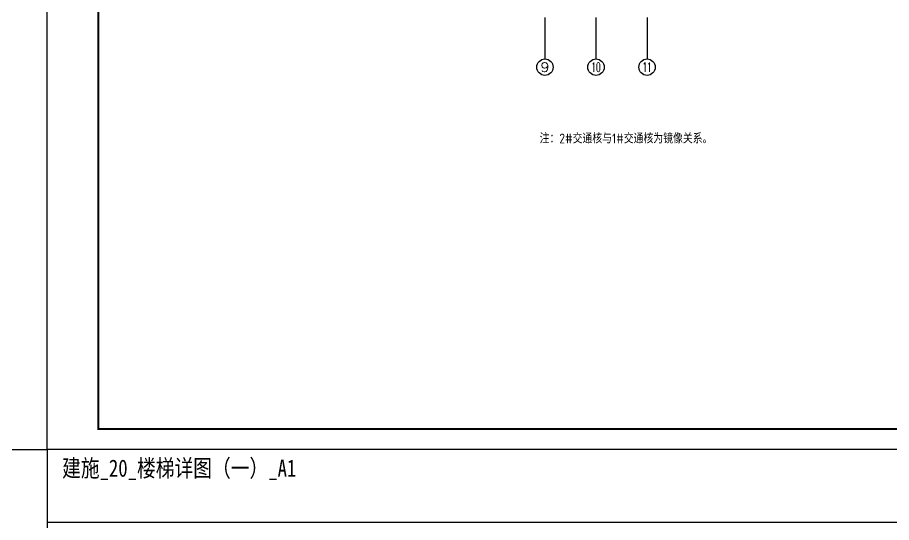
# Model space of a CAD drawing. Extents: x -518115 to 790560, y -210384 to 1628073.
# Drawn here: x 539400 to 560790, y 40813 to 53162 of the extents above; entities that cross this region are included whole.
import ezdxf
from ezdxf.enums import TextEntityAlignment as Align

# ---------------------------------------------------------------- set-up
doc = ezdxf.new("R2010")
doc.units = 0
doc.header["$LTSCALE"] = 1000
doc.header["$MEASUREMENT"] = 0
for name, color, linetype in [('AXIS', 3, 'Continuous'), ('AXIS_TEXT', 4, 'Continuous'), ('PUB_TEXT', 4, 'Continuous'), ('text', 7, 'Continuous'), ('图框', 140, 'Continuous'), ('导图字', 7, 'Continuous')]:
    doc.layers.add(name, color=color, linetype=linetype)
doc.layers.add('yichutu', color=7, linetype='Continuous', true_color=0xffffff, plot=False)
doc.styles.add('_TCH_AXIS', font='COMPLEX', dxfattribs={"bigfont": 'GBCBIG'})
doc.styles.add('COMPLEX', font='COMPLEX')
doc.styles.get("Standard").update_dxf_attribs({"font": 'gbenor.shx', "bigfont": 'gbcbig.shx'})
doc.styles.add('黑体', font='')
doc.styles.get('黑体').set_extended_font_data('SimHei')

# ---------------------------------------------------------------- blocks, each defined once
blk = doc.blocks.new('A$C549D2611')
at = {"layer": '图框'}
blk.add_lwpolyline([(0, 0), (42050, 0), (42050, -29700), (0, -29700)], close=True, dxfattribs=at)
blk.add_lwpolyline([(0, 0), (42050, 0), (42050, -29700), (0, -29700)], close=True, dxfattribs=at)
at = {"layer": '图框', "const_width": 50}
blk.add_lwpolyline([(41550, -29200), (41550, -500), (1250, -500), (1250, -29200)], close=True, dxfattribs=at)
blk = doc.blocks.new('_AXISO')
blk.add_circle((0, 0), 0.5)
at = {"layer": 'AXIS_TEXT', "style": 'COMPLEX', "width": 1.041667}
blk.add_attdef('A', text='', height=0.56, dxfattribs=at).set_placement((-0.25, -0.28), (0.25, -0.28), align=Align.FIT)
blk = doc.blocks.new('yct-841-594-84100-59399.9999999999-100-1000.0')
at = {"color": 7, "true_color": 0xffffff}
blk.add_lwpolyline([(0, -3549), (80358, -3549), (80358, 0), (0, 0)], close=True, dxfattribs=at)
at = {"layer": 'yichutu', "color": 7, "true_color": 0xffffff}
blk.add_lwpolyline([(0, 0), (0, 59400), (84100, 59400), (84100, 0)], close=True, dxfattribs=at)

msp = doc.modelspace()

# ---------------------------------------------------------------- linework, layer by layer
at = {"layer": 'AXIS'}
for p, q in [((552308.3, 53162.4), (552308.3, 52147.8)), ((553557.9, 53162.4), (553557.9, 52147.8)), ((554808.3, 53162.4), (554808.3, 52147.8))]:
    msp.add_line(p, q, dxfattribs=at)
at = {"layer": 'text', "color": 2}
msp.add_lwpolyline([(540130.5, 24790.1), (509130.5, 24790.1), (509130.5, 42598.4), (540130.5, 42598.4)], close=True, dxfattribs=at)

# ---------------------------------------------------------------- block references
msp.add_blockref('A$C549D2611', (540130.5, 72298.4))
at = {"layer": 'AXIS'}
ref = msp.add_blockref('_AXISO', (552308.3, 51947.8), dxfattribs=dict(at, xscale=400, yscale=400, zscale=400))
ref.add_attrib('A', '9', dxfattribs={"layer": 'AXIS_TEXT', "height": 226.3, "style": '_TCH_AXIS', "width": 1.5}).set_placement((552195.2, 51834.6), (552421.5, 51834.6), align=Align.FIT)
ref = msp.add_blockref('_AXISO', (553557.9, 51947.8), dxfattribs=dict(at, xscale=400, yscale=400, zscale=400))
ref.add_attrib('A', '10', dxfattribs={"layer": 'AXIS_TEXT', "height": 226.27, "style": '_TCH_AXIS', "width": 0.724138}).set_placement((553444.7, 51834.6), (553671, 51834.6), align=Align.FIT)
ref = msp.add_blockref('_AXISO', (554808.3, 51947.8), dxfattribs=dict(at, xscale=400, yscale=400, zscale=400))
ref.add_attrib('A', '11', dxfattribs={"layer": 'AXIS_TEXT', "height": 226.27, "style": '_TCH_AXIS', "width": 0.875}).set_placement((554695.2, 51834.6), (554921.5, 51834.6), align=Align.FIT)
at = {"layer": 'yichutu', "xscale": 0.5, "yscale": 0.5, "zscale": 0.5}
msp.add_blockref('yct-841-594-84100-59399.9999999999-100-1000.0', (540130.5, 42598.4), dxfattribs=at)

# ---------------------------------------------------------------- texts
at = {"layer": 'PUB_TEXT', "color": 1}
msp.add_text('注：2#交通核与1#交通核为镜像关系。', height=241.135, dxfattribs=at).set_placement((552178.3, 50082.9))
at = {"layer": '导图字', "color": 1, "style": '黑体', "width": 0.8}
msp.add_text('建施_20_楼梯详图（一）_A1', height=420.591, dxfattribs=at).set_placement((540491.3, 41932.6))

doc.saveas('drawing.dxf')
